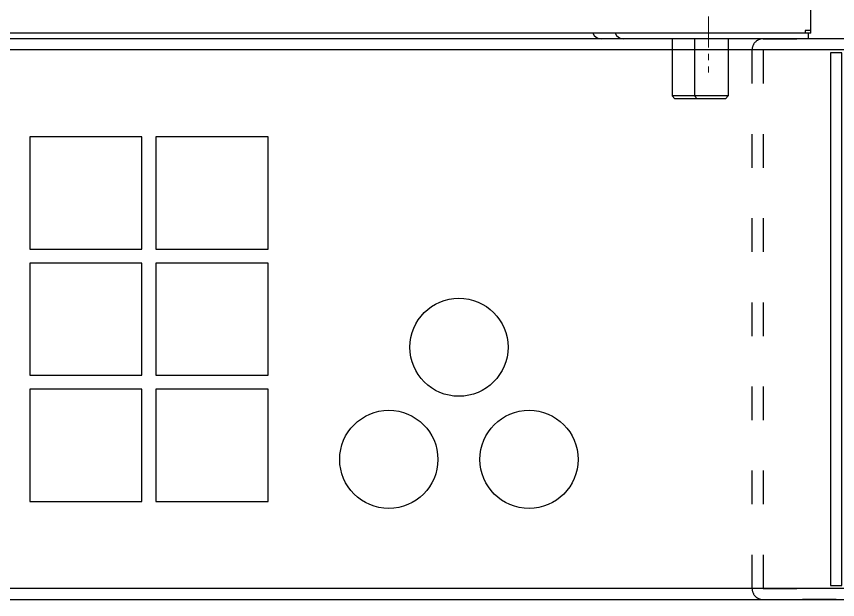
# Model space of a CAD drawing. Extents: x 59521 to 184406, y -1257 to 56672.
# Drawn here: x 69543.9 to 69836.6, y 13604.5 to 13812.5 of the extents above; entities that cross this region are included whole.
import ezdxf

# ---------------------------------------------------------------- set-up
doc = ezdxf.new("R2010")
doc.units = 0
doc.header["$MEASUREMENT"] = 0
doc.linetypes.add('ACAD_ISO03W100', pattern=[30, 12, -18])
doc.linetypes.add('CENTER', pattern=[50.8, 31.75, -6.35, 6.35, -6.35])
doc.layers.get('0').update_dxf_attribs({"linetype": 'CONTINUOUS'})
for name, color, linetype in [('2401-00332-S-M12-30HM_0', 7, 'CONTINUOUS'), ('4215-12657_0', 7, 'CONTINUOUS'), ('4215-17085_1_0', 7, 'CONTINUOUS'), ('4215-17086_1_0', 7, 'CONTINUOUS')]:
    doc.layers.add(name, color=color, linetype=linetype)
doc.layers.add('3中心线层', color=1, linetype='CENTER', lineweight=18)

# ---------------------------------------------------------------- blocks, each defined once
blk = doc.blocks.new('ju77')
at = {"layer": '2401-00332-S-M12-30HM_0', "color": 87, "linetype": 'Continuous'}
for p, q in [((278.96, -1675), (278.96, -1695.4)), ((286.96, -1675), (286.96, -1695.4)), ((298.96, -1675), (298.96, -1695.4)), ((286.96, -1695.4), (278.96, -1695.4)), ((279.96, -1696.4), (278.96, -1695.4)), ((287.96, -1696.4), (279.96, -1696.4)), ((298.96, -1695.4), (286.96, -1695.4)), ((287.96, -1696.4), (286.96, -1695.4)), ((297.96, -1696.4), (287.96, -1696.4)), ((297.96, -1696.4), (298.96, -1695.4))]:
    blk.add_line(p, q, dxfattribs=at)
at = {"layer": '4215-12657_0', "color": 87, "linetype": 'Continuous'}
for p, q in [((328.46, -1673), (328.46, -1557)), ((328.46, -1673), (-407.54, -1673)), ((328.46, -1672), (326.46, -1672)), ((326.46, -1672), (326.46, -1673))]:
    blk.add_line(p, q, dxfattribs=at)
at = {"layer": '4215-17085_1_0', "color": 87, "linetype": 'Continuous'}
for p, q in [((327.46, -1673), (327.46, -1675)), ((327.46, -1675), (261.66, -1675))]:
    blk.add_line(p, q, dxfattribs=at)
blk.add_arc((261.66, -1671.8), 3.2, 202.142, 270, dxfattribs=at)
at = {"layer": '4215-17086_1_0', "color": 87, "linetype": 'Continuous'}
blk.add_line((261.66, -1675), (253.66, -1675), dxfattribs=at)
blk.add_arc((253.66, -1671.8), 3.2, 202.142, 270, dxfattribs=at)
blk = doc.blocks.new('sfsafsf')
at = {"color": 87}
for p, q in [((49935.25, -19723.5), (46935.25, -19723.5)), ((49935.25, -19915.5), (46935.25, -19915.5))]:
    blk.add_line(p, q, dxfattribs=at)
for points in [[(46935.25, -19919.5), (49935.25, -19919.5), (49935.25, -19719.5), (46935.25, -19719.5)], [(48433.25, -19914.5), (48437.25, -19914.5), (48437.25, -19724.5), (48433.25, -19724.5)], [(48147.75, -19794.5), (48187.75, -19794.5), (48187.75, -19754.5), (48147.75, -19754.5)], [(48192.75, -19794.5), (48232.75, -19794.5), (48232.75, -19754.5), (48192.75, -19754.5)], [(48147.75, -19839.5), (48187.75, -19839.5), (48187.75, -19799.5), (48147.75, -19799.5)], [(48192.75, -19839.5), (48232.75, -19839.5), (48232.75, -19799.5), (48192.75, -19799.5)], [(48147.75, -19884.5), (48187.75, -19884.5), (48187.75, -19844.5), (48147.75, -19844.5)], [(48192.75, -19884.5), (48232.75, -19884.5), (48232.75, -19844.5), (48192.75, -19844.5)]]:
    blk.add_lwpolyline(points, close=True, dxfattribs=at)
at = {"color": 87, "linetype": 'ACAD_ISO03W100'}
blk.add_lwpolyline([(48409.25, -19719.5), (48465.25, -19719.5), (48465.25, -19723.5), (48409.25, -19723.5), (48409.25, -19915.5), (48465.25, -19915.5), (48465.25, -19919.5), (48409.25, -19919.5, -0.414214), (48405.25, -19915.5), (48405.25, -19723.5, -0.414214)], format="xyb", close=True, dxfattribs=at)
at = {"color": 87}
for centre in [(48300.75, -19829.5), (48275.75, -19869.5), (48325.75, -19869.5)]:
    blk.add_circle(centre, 17.5, dxfattribs=at)
at = {"layer": '3中心线层', "color": 87, "ltscale": 0.35}
blk.add_line((48389.75, -19711.55), (48389.75, -19731.55), dxfattribs=at)

msp = doc.modelspace()

# ---------------------------------------------------------------- block references
msp.add_blockref('ju77', (69498.641, 15479.528))
at = {"color": 0}
msp.add_blockref('sfsafsf', (21400.853, 33524.026), dxfattribs=at)

doc.saveas('drawing.dxf')
